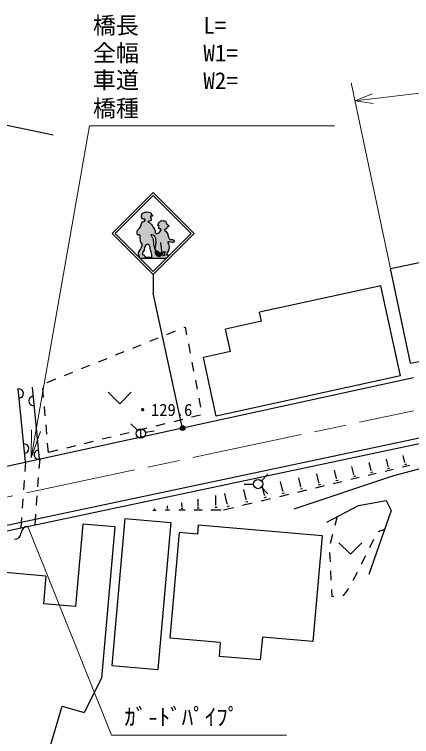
# Model space of a CAD drawing. Units: millimetres, scale not verified. Extents: x 40000 to 680000, y 20000 to 380000.
# Drawn here: x 119983 to 163130, y 261769 to 340148 of the extents above; entities that cross this region are included whole.
import ezdxf
from ezdxf.enums import TextEntityAlignment as Align

# ---------------------------------------------------------------- set-up
doc = ezdxf.new("R2010")
doc.units = ezdxf.units.MM
doc.header["$LTSCALE"] = 1000
doc.header["$PDMODE"] = 32
doc.header["$PDSIZE"] = 500
doc.linetypes.add('CHAIN', pattern=[18.5, 12, -1.5, 3.5, -1.5])
for name, color, linetype, lineweight in [('M-BGD', 7, 'Continuous', 25), ('M-BMK', 2, 'CHAIN', 13), ('M-STR-HTXT', 7, 'Continuous', 13), ('M-STR-STRC', 7, 'Continuous', 25), ('M-TTL-TXT', 7, 'Continuous', 13)]:
    doc.layers.add(name, color=color, linetype=linetype, lineweight=lineweight)
doc.styles.add('ＭＳ ゴシック', font='')
doc.styles.get('ＭＳ ゴシック').set_extended_font_data('MS Gothic')

# ---------------------------------------------------------------- blocks, each defined once
blk = doc.blocks.new('open_arrow')
at = {"color": 0, "linetype": 'Continuous', "lineweight": -2}
blk.add_lwpolyline([(7.5, 1.25), (0, 0), (7.5, -1.25)], dxfattribs=at)

msp = doc.modelspace()

# ---------------------------------------------------------------- hatches: boundary and pattern name
at = {"layer": 'M-STR-STRC'}
for points in [[(133793, 318191), (133800, 318319), (133834, 318443), (133908, 318553), (133966, 318598), (134087, 318659), (134152, 318674), (134294, 318700), (134422, 318711), (134559, 318694), (134582, 318689), (134713, 318648), (134813, 318571), (134838, 318534), (134840, 318433), (134931, 318402), (134988, 318372), (134987, 318246), (134979, 318237), (134878, 318242), (134777, 318265), (134770, 318260), (134751, 318181), (134794, 318076), (134838, 317956), (134838, 317873), (134796, 317753), (134770, 317736), (134645, 317722), (134564, 317713), (134473, 317645), (134552, 317587), (134678, 317531), (134786, 317431), (134827, 317383), (134093, 317693), (134126, 317707), (134131, 317713), (134196, 317830), (134199, 317850), (134176, 317918), (134074, 317945), (133965, 317936), (133903, 317964), (133824, 318071)], [(135591, 316413), (135703, 316491), (135768, 316559), (135866, 316655), (135917, 316756), (135912, 316788), (135819, 316860), (135749, 316887), (135659, 316915), (135655, 317032), (136300, 316758), (136327, 316693), (136427, 316613), (136512, 316527), (136583, 316404), (136635, 316283), (136663, 316208), (136699, 316076), (136732, 315957), (136756, 315893), (135245, 316008), (135162, 316121), (135040, 316214), (134920, 316270), (134838, 316276), (134843, 316213), (134906, 316071), (134929, 316032), (133646, 316129), (133640, 316164), (133584, 316212), (133475, 316209), (133386, 316207), (133341, 316237), (133313, 316377), (133304, 316507), (133324, 316631), (133383, 316753), (133393, 316767), (133487, 316866), (133585, 316956), (133600, 316974), (133671, 317088), (133714, 317203), (133745, 317319), (133779, 317431), (133834, 317538), (133911, 317625), (134022, 317664), (134093, 317693), (134827, 317383), (134870, 317331), (134944, 317225), (135023, 317105), (135043, 317075), (135124, 316954), (135191, 316844), (135249, 316733), (135278, 316609), (135287, 316489), (135330, 316393), (135363, 316368), (135481, 316361)], [(135678, 317154), (135659, 317234), (135560, 317224), (135556, 317228), (135589, 317334), (135649, 317459), (135722, 317568), (135801, 317678), (135881, 317740), (136011, 317766), (136136, 317752), (136273, 317738), (136391, 317693), (136420, 317670), (136475, 317562), (136516, 317443), (136519, 317438), (136605, 317330), (136675, 317258), (136763, 317176), (136763, 317174), (136731, 317106), (136621, 317099), (136570, 317081), (136525, 316971), (136491, 316885), (136380, 316834), (136293, 316791), (136290, 316782), (136300, 316758), (135655, 317032), (135654, 317039)], [(133663, 315674), (133661, 315786), (133655, 315912), (133661, 316045), (133646, 316129), (134929, 316032), (134952, 315991), (135029, 315893), (135089, 315775), (135093, 315759), (135110, 315625), (135115, 315486), (135123, 315379), (135132, 315249), (135145, 315106), (135153, 315030), (135180, 314883), (135209, 314758), (135211, 314749), (135212, 314746), (135225, 314706), (134619, 315082), (134615, 315089), (134533, 315179), (134478, 315200), (134438, 315194)], [(135324, 315245), (135332, 315365), (135330, 315491), (135317, 315638), (135307, 315742), (135292, 315870), (135249, 316003), (135245, 316008), (136756, 315893), (136780, 315831), (136823, 315775), (136921, 315725), (137030, 315721), (137140, 315722), (137237, 315686), (137262, 315661), (137328, 315539), (137316, 315424), (137313, 315419), (137204, 315395), (137122, 315408), (136985, 315435), (136858, 315465), (136800, 315473), (136672, 315465), (136663, 315456), (136664, 315356), (136722, 315237), (136732, 315205), (136762, 315064), (136780, 314936), (136777, 314794), (136750, 314653), (136707, 314533), (136654, 314409), (136630, 314344), (136561, 314219), (136504, 314110), (136509, 314050), (136610, 314046), (136667, 314040), (136735, 313950), (136734, 313903), (136654, 313822), (136295, 314044), (136294, 314049), (136253, 314156), (136269, 314207), (136338, 314297), (136344, 314384), (136273, 314415), (136161, 314361), (136101, 314253), (136100, 314165), (135986, 314236), (135247, 314693), (135287, 314969), (135308, 315117)], [(133481, 313808), (133624, 313808), (133550, 313933), (133499, 314051), (133476, 314181), (133475, 314239), (133501, 314370), (133559, 314477), (133629, 314583), (133681, 314683), (133745, 314809), (133808, 314921), (133856, 315032), (133872, 315155), (133864, 315215), (133798, 315329), (133775, 315352), (133717, 315391), (133676, 315529), (133663, 315655), (133663, 315674), (134438, 315194), (134365, 315183), (134273, 315105), (134193, 314994), (134154, 314931), (134105, 314806), (134089, 314684), (134062, 314566), (134002, 314443), (133948, 314338), (133884, 314224), (133873, 314131), (133943, 314067), (134051, 314042), (134114, 313997), (134167, 313874), (134176, 313808), (134929, 313808), (134915, 313967), (134900, 314089), (134874, 314223), (134873, 314228), (134872, 314232), (134835, 314370), (134796, 314494), (134772, 314580), (134744, 314720), (134720, 314845), (134678, 314962), (134619, 315082), (135225, 314706), (135242, 314656), (135255, 314617), (135271, 314543), (135268, 314408), (135257, 314285), (135271, 314201), (135335, 314082), (135433, 313990), (135454, 313973), (135582, 313910), (135711, 313890), (135717, 313890), (135803, 313898), (135870, 313936), (135921, 314000), (135958, 314085), (135981, 314188), (135986, 314236), (136100, 314165), (136100, 314129), (136138, 313996), (136184, 313951), (136298, 313973), (136295, 314044), (136654, 313822), (136640, 313808), (136527, 313696), (133593, 313696)], [(135257, 314285), (135268, 314408), (135271, 314543), (135255, 314617), (135242, 314656), (135247, 314693), (135986, 314236), (135981, 314188), (135958, 314085), (135921, 314000), (135870, 313936), (135803, 313898), (135717, 313890), (135711, 313890), (135582, 313910), (135454, 313973), (135433, 313990), (135335, 314082), (135271, 314201)]]:
    msp.add_hatch(color=256, dxfattribs=at).paths.add_polyline_path(points)

# ---------------------------------------------------------------- linework, layer by layer
at = {"layer": 'M-BGD'}
for p, q in [((124186, 327061), (91872, 333756)), ((160847, 312556), (176010, 315771)), ((163026, 302284), (160847, 312556)), ((159802, 310691), (146611, 307820)), ((161929, 300919), (159802, 310691)), ((146823, 306843), (146611, 307820)), ((146823, 306843), (142915, 305992)), ((136546, 305421), (137474, 305793)), ((138402, 306165), (138524, 306213)), ((138524, 306213), (138690, 305360)), ((143446, 303549), (142915, 305992)), ((134689, 304677), (135617, 305049)), ((132832, 303934), (133761, 304305)), ((138880, 304379), (139071, 303397)), ((163026, 302284), (175254, 304877)), ((130976, 303190), (131904, 303562)), ((143446, 303549), (140515, 302911)), ((129119, 302446), (130047, 302818)), ((141897, 296560), (140515, 302911)), ((127263, 301702), (128191, 302074)), ((139262, 302415), (139453, 301434)), ((125406, 300959), (126334, 301331)), ((163357, 300719), (90072, 284768)), ((123549, 300215), (124478, 300587)), ((139644, 300452), (139835, 299471)), ((161929, 300919), (141897, 296560)), ((121197, 291543), (120402, 299557)), ((121895, 299705), (122673, 291864)), ((123147, 298579), (123058, 299575)), ((130182, 299139), (131432, 297889)), ((132682, 299139), (131432, 297889)), ((140026, 298489), (140216, 297507)), ((91338, 278801), (179866, 297575)), ((123324, 296587), (123236, 297583)), ((91462, 278214), (179989, 296988)), ((140202, 296657), (139231, 296419)), ((123502, 294595), (123413, 295591)), ((133350, 295013), (132643, 295720)), ((136317, 295704), (135346, 295466)), ((138259, 296181), (137288, 295942)), ((132432, 294751), (131461, 294512)), ((134375, 295227), (133403, 294989)), ((133709, 294165), (133709, 295165)), ((134191, 294797), (135176, 294966)), ((130490, 294274), (129519, 294036)), ((123680, 292603), (123591, 293599)), ((126605, 293321), (125634, 293083)), ((128547, 293797), (127576, 293559)), ((124663, 292844), (123692, 292606)), ((122726, 291875), (122652, 290878)), ((160585, 291084), (160392, 291894)), ((162412, 291509), (162226, 292286)), ((121197, 291543), (121123, 290545)), ((156866, 290218), (156656, 291095)), ((158737, 290654), (158535, 291497)), ((160744, 290895), (160529, 290844)), ((160612, 291090), (160558, 291078)), ((166281, 291408), (161169, 290055)), ((162929, 291192), (162094, 290992)), ((162566, 291325), (162357, 291275)), ((162438, 291515), (162385, 291503)), ((147518, 290236), (146811, 289529)), ((161169, 290055), (150344, 286446)), ((153055, 289331), (152828, 290277)), ((154972, 289777), (154754, 290689)), ((157032, 290020), (156807, 289966)), ((156894, 290225), (156837, 290211)), ((159281, 290319), (158402, 290109)), ((158899, 290460), (158679, 290408)), ((158764, 290660), (158709, 290647)), ((161116, 290758), (160259, 290553)), ((121048, 289548), (120973, 288551)), ((122577, 289881), (122502, 288884)), ((149150, 288422), (148907, 289439)), ((151114, 288879), (150879, 289861)), ((153084, 289338), (153025, 289324)), ((155544, 289425), (154620, 289204)), ((155142, 289574), (154911, 289518)), ((155001, 289784), (154943, 289770)), ((157424, 289875), (156522, 289659)), ((145150, 287490), (144889, 288581)), ((144957, 289175), (145957, 289175)), ((146811, 288822), (147518, 288115)), ((147162, 287959), (146910, 289013)), ((151716, 288510), (150745, 288277)), ((151294, 288665), (151051, 288607)), ((151145, 288886), (151084, 288872)), ((153642, 288970), (152694, 288744)), ((153230, 289122), (152993, 289066)), ((122428, 287887), (122353, 286889)), ((141878, 286899), (141873, 287942)), ((143113, 287016), (142844, 288144)), ((147350, 287735), (147096, 287674)), ((147194, 287967), (147130, 287951)), ((149766, 288043), (148772, 287806)), ((149334, 288203), (149085, 288143)), ((149181, 288429), (149119, 288414)), ((120899, 287554), (120824, 286557)), ((138189, 286679), (138187, 287154)), ((139937, 286783), (139934, 287527)), ((141912, 286899), (141843, 286899)), ((143147, 287024), (143080, 287008)), ((145796, 287094), (144753, 286844)), ((145343, 287261), (145082, 287199)), ((145183, 287498), (145117, 287483)), ((147793, 287571), (146775, 287328)), ((157373, 286860), (160380, 287386)), ((160380, 287386), (160906, 286296)), ((135381, 286318), (135012, 286316)), ((135242, 286409), (135150, 286409)), ((135207, 286501), (135184, 286501)), ((135196, 286501), (135196, 286515)), ((136878, 286324), (136353, 286322)), ((136681, 286454), (136549, 286454)), ((136631, 286585), (136598, 286585)), ((136614, 286585), (136613, 286818)), ((138540, 286331), (137841, 286328)), ((138277, 286505), (138103, 286504)), ((138211, 286679), (138167, 286679)), ((140385, 286339), (139493, 286335)), ((140050, 286561), (139827, 286560)), ((139965, 286783), (139909, 286783)), ((142433, 286348), (141327, 286343)), ((142017, 286623), (141741, 286622)), ((143774, 286610), (142707, 286355)), ((143310, 286781), (143044, 286718)), ((153915, 285055), (157373, 286860)), ((160906, 286296), (158482, 279342)), ((120749, 285559), (120663, 284407)), ((122279, 285892), (122192, 284731)), ((131992, 285436), (130581, 269498)), ((131992, 285436), (136972, 284995)), ((155030, 285637), (154787, 284667)), ((127421, 284836), (126628, 275871)), ((130908, 284528), (127421, 284836)), ((130908, 284528), (129453, 268092)), ((136972, 284995), (135562, 269057)), ((139961, 284730), (139873, 283734)), ((153408, 283540), (139961, 284730)), ((137880, 283910), (136866, 272455)), ((139873, 283734), (137880, 283910)), ((159541, 284034), (160207, 284290)), ((153408, 283540), (152394, 272085)), ((154544, 283697), (154301, 282727)), ((158595, 282297), (159047, 283189)), ((155239, 282809), (156489, 281559)), ((157739, 282809), (156489, 281559)), ((154225, 281741), (154274, 280742)), ((157692, 280512), (158143, 281404)), ((123406, 279168), (116931, 279741)), ((123406, 279168), (123141, 276180)), ((154323, 279743), (154372, 278745)), ((156788, 278728), (157240, 279620)), ((154422, 277746), (154460, 276974)), ((155775, 277124), (156303, 277856)), ((154460, 276974), (154685, 276999)), ((155678, 277113), (155775, 277124)), ((126628, 275871), (123141, 276180)), ((142345, 271970), (136866, 272455)), ((146916, 272570), (146695, 270079)), ((152394, 272085), (146916, 272570)), ((142345, 271970), (142213, 270476)), ((146695, 270079), (142213, 270476)), ((130581, 269498), (135562, 269057)), ((129453, 268092), (127577, 264367)), ((123759, 260284), (125180, 265078)), ((125180, 265078), (127577, 264367))]:
    msp.add_line(p, q, dxfattribs=at)
for centre in [(133709, 294665), (146457, 289175)]:
    msp.add_circle(centre, 500, dxfattribs=at)
for centre, radius, start, end in [((120457, 299006), 500, 275.66786, 95.66786), ((122043, 298212), 500, 95.66786, 275.66786), ((121049, 293035), 500, 275.66786, 95.66786), ((122623, 292361), 500, 95.66786, 275.66786), ((121429, 283844), 725, 90.16455, 177.37019), ((119981, 283910), 725, 270.16455, 357.37019)]:
    msp.add_arc(centre, radius, start, end, dxfattribs=at)
at = {"layer": 'M-BMK'}
msp.add_line((66993, 276705), (163350, 297139), dxfattribs=at)
at = {"layer": 'M-STR-HTXT'}
for p, q in [((215232, 337754), (156984, 330771)), ((163026, 302284), (156569, 332728)), ((158841, 331515), (156984, 330771)), ((156984, 330771), (158964, 330487)), ((130539, 261932), (121427, 284569)), ((130539, 261932), (149539, 261932))]:
    msp.add_line(p, q, dxfattribs=at)
at = {"layer": 'M-STR-STRC'}
for p, q in [((135060, 320821), (130605, 316366)), ((139515, 316366), (135060, 320821)), ((135060, 320503), (130923, 316366)), ((139197, 316366), (135060, 320503)), ((133793, 318191), (133800, 318319)), ((133800, 318319), (133834, 318443)), ((133834, 318443), (133908, 318553)), ((133908, 318553), (133966, 318598)), ((133966, 318598), (134087, 318659)), ((134087, 318659), (134152, 318674)), ((134152, 318674), (134294, 318700)), ((134294, 318700), (134422, 318711)), ((134422, 318711), (134559, 318694)), ((134559, 318694), (134582, 318689)), ((134582, 318689), (134713, 318648)), ((134713, 318648), (134813, 318571)), ((134770, 318260), (134751, 318181)), ((134777, 318265), (134770, 318260)), ((134878, 318242), (134777, 318265)), ((134813, 318571), (134838, 318534)), ((134838, 318534), (134840, 318433)), ((134840, 318433), (134931, 318402)), ((134979, 318237), (134878, 318242)), ((134931, 318402), (134988, 318372)), ((134987, 318246), (134979, 318237)), ((134988, 318372), (134987, 318246)), ((133779, 317431), (133834, 317538)), ((133824, 318071), (133793, 318191)), ((133903, 317964), (133824, 318071)), ((133834, 317538), (133911, 317625)), ((133965, 317936), (133903, 317964)), ((133911, 317625), (134022, 317664)), ((134074, 317945), (133965, 317936)), ((134022, 317664), (134126, 317707)), ((134176, 317918), (134074, 317945)), ((134126, 317707), (134131, 317713)), ((134131, 317713), (134196, 317830)), ((134199, 317850), (134176, 317918)), ((134196, 317830), (134199, 317850)), ((134564, 317713), (134473, 317645)), ((134473, 317645), (134552, 317587)), ((134552, 317587), (134678, 317531)), ((134645, 317722), (134564, 317713)), ((134770, 317736), (134645, 317722)), ((134678, 317531), (134786, 317431)), ((134751, 318181), (134794, 318076)), ((134796, 317753), (134770, 317736)), ((134794, 318076), (134838, 317956)), ((134838, 317873), (134796, 317753)), ((134838, 317956), (134838, 317873)), ((135589, 317334), (135649, 317459)), ((135649, 317459), (135722, 317568)), ((135722, 317568), (135801, 317678)), ((135801, 317678), (135881, 317740)), ((135881, 317740), (136011, 317766)), ((136011, 317766), (136136, 317752)), ((136136, 317752), (136273, 317738)), ((136273, 317738), (136391, 317693)), ((136391, 317693), (136420, 317670)), ((136420, 317670), (136475, 317562)), ((136475, 317562), (136516, 317443)), ((136516, 317443), (136519, 317438)), ((136519, 317438), (136605, 317330)), ((133324, 316631), (133383, 316753)), ((133383, 316753), (133393, 316767)), ((133393, 316767), (133487, 316866)), ((133487, 316866), (133585, 316956)), ((133585, 316956), (133600, 316974)), ((133600, 316974), (133671, 317088)), ((133671, 317088), (133714, 317203)), ((133714, 317203), (133745, 317319)), ((133745, 317319), (133779, 317431)), ((134786, 317431), (134870, 317331)), ((134870, 317331), (134944, 317225)), ((134944, 317225), (135023, 317105)), ((135023, 317105), (135043, 317075)), ((135043, 317075), (135124, 316954)), ((135124, 316954), (135191, 316844)), ((135191, 316844), (135249, 316733)), ((135249, 316733), (135278, 316609)), ((135556, 317228), (135589, 317334)), ((135560, 317224), (135556, 317228)), ((135659, 317234), (135560, 317224)), ((135654, 317039), (135678, 317154)), ((135659, 316915), (135654, 317039)), ((135678, 317154), (135659, 317234)), ((135749, 316887), (135659, 316915)), ((135819, 316860), (135749, 316887)), ((135768, 316559), (135866, 316655)), ((135912, 316788), (135819, 316860)), ((135866, 316655), (135917, 316756)), ((135917, 316756), (135912, 316788)), ((136293, 316791), (136290, 316782)), ((136290, 316782), (136327, 316693)), ((136380, 316834), (136293, 316791)), ((136327, 316693), (136427, 316613)), ((136491, 316885), (136380, 316834)), ((136525, 316971), (136491, 316885)), ((136570, 317081), (136525, 316971)), ((136621, 317099), (136570, 317081)), ((136605, 317330), (136675, 317258)), ((136731, 317106), (136621, 317099)), ((136675, 317258), (136763, 317176)), ((136763, 317174), (136731, 317106)), ((136763, 317176), (136763, 317174)), ((130605, 316366), (135060, 311911)), ((130923, 316366), (135060, 312229)), ((133304, 316507), (133324, 316631)), ((133313, 316377), (133304, 316507)), ((133341, 316237), (133313, 316377)), ((133386, 316207), (133341, 316237)), ((133475, 316209), (133386, 316207)), ((133584, 316212), (133475, 316209)), ((133640, 316164), (133584, 316212)), ((133661, 316045), (133640, 316164)), ((133655, 315912), (133661, 316045)), ((133661, 315786), (133655, 315912)), ((134843, 316213), (134838, 316276)), ((134838, 316276), (134920, 316270)), ((134906, 316071), (134843, 316213)), ((134952, 315991), (134906, 316071)), ((134920, 316270), (135040, 316214)), ((135029, 315893), (134952, 315991)), ((135092, 315769), (135029, 315893)), ((135040, 316214), (135162, 316121)), ((135060, 311911), (139515, 316366)), ((135060, 312229), (139197, 316366)), ((135162, 316121), (135249, 316003)), ((135249, 316003), (135292, 315870)), ((135278, 316609), (135287, 316489)), ((135287, 316489), (135330, 316393)), ((135292, 315870), (135307, 315742)), ((135330, 316393), (135363, 316368)), ((135363, 316368), (135481, 316361)), ((135481, 316361), (135591, 316413)), ((135591, 316413), (135703, 316491)), ((135703, 316491), (135768, 316559)), ((136427, 316613), (136512, 316527)), ((136512, 316527), (136583, 316404)), ((136583, 316404), (136635, 316283)), ((136635, 316283), (136663, 316208)), ((136663, 316208), (136699, 316076)), ((136699, 316076), (136732, 315957)), ((136732, 315957), (136780, 315831)), ((133663, 315655), (133661, 315786)), ((133676, 315529), (133663, 315655)), ((133717, 315391), (133676, 315529)), ((133775, 315352), (133717, 315391)), ((133798, 315329), (133775, 315352)), ((133864, 315215), (133798, 315329)), ((133856, 315032), (133872, 315155)), ((133872, 315155), (133864, 315215)), ((134273, 315105), (134193, 314994)), ((134365, 315183), (134273, 315105)), ((134478, 315200), (134365, 315183)), ((134533, 315179), (134478, 315200)), ((134615, 315089), (134533, 315179)), ((134678, 314962), (134615, 315089)), ((135093, 315759), (135089, 315775)), ((135110, 315625), (135092, 315769)), ((135115, 315486), (135110, 315625)), ((135123, 315379), (135115, 315486)), ((135132, 315249), (135123, 315379)), ((135145, 315106), (135132, 315249)), ((135153, 315030), (135145, 315106)), ((135308, 315117), (135287, 314969)), ((135307, 315742), (135317, 315638)), ((135324, 315245), (135308, 315117)), ((135317, 315638), (135330, 315491)), ((135332, 315365), (135324, 315245)), ((135330, 315491), (135332, 315365)), ((135874, 315347), (135867, 315385)), ((135894, 315241), (135874, 315347)), ((135916, 315121), (135894, 315241)), ((135938, 314991), (135916, 315121)), ((136672, 315465), (136663, 315456)), ((136663, 315456), (136664, 315356)), ((136664, 315356), (136722, 315237)), ((136800, 315473), (136672, 315465)), ((136722, 315237), (136732, 315205)), ((136732, 315205), (136762, 315064)), ((136780, 315831), (136823, 315775)), ((136858, 315465), (136800, 315473)), ((136823, 315775), (136921, 315725)), ((136985, 315435), (136858, 315465)), ((136921, 315725), (137030, 315721)), ((137122, 315408), (136985, 315435)), ((137030, 315721), (137140, 315722)), ((137204, 315395), (137122, 315408)), ((137140, 315722), (137237, 315686)), ((137313, 315419), (137204, 315395)), ((137237, 315686), (137262, 315661)), ((137262, 315661), (137328, 315539)), ((137316, 315424), (137313, 315419)), ((137328, 315539), (137316, 315424)), ((133475, 314239), (133501, 314370)), ((133501, 314370), (133559, 314477)), ((133559, 314477), (133629, 314583)), ((133629, 314583), (133681, 314683)), ((133681, 314683), (133745, 314809)), ((133745, 314809), (133808, 314921)), ((133808, 314921), (133856, 315032)), ((133948, 314338), (133884, 314224)), ((134002, 314443), (133948, 314338)), ((134062, 314566), (134002, 314443)), ((134089, 314684), (134062, 314566)), ((134105, 314806), (134089, 314684)), ((134154, 314931), (134105, 314806)), ((134193, 314994), (134154, 314931)), ((134720, 314845), (134678, 314962)), ((134744, 314720), (134720, 314845)), ((134772, 314580), (134744, 314720)), ((134796, 314494), (134772, 314580)), ((134835, 314370), (134796, 314494)), ((134873, 314228), (134835, 314370)), ((135153, 315030), (135180, 314883)), ((135180, 314883), (135211, 314749)), ((135209, 314758), (135212, 314746)), ((135211, 314749), (135255, 314617)), ((135287, 314969), (135242, 314656)), ((135255, 314617), (135271, 314543)), ((135268, 314408), (135257, 314285)), ((135271, 314543), (135268, 314408)), ((135958, 314854), (135938, 314991)), ((135976, 314713), (135958, 314854)), ((135988, 314572), (135976, 314713)), ((135981, 314188), (135993, 314307)), ((135995, 314436), (135988, 314572)), ((135993, 314307), (135995, 314436)), ((136101, 314253), (136161, 314361)), ((136161, 314361), (136273, 314415)), ((136273, 314415), (136344, 314384)), ((136344, 314384), (136338, 314297)), ((136630, 314344), (136561, 314219)), ((136654, 314409), (136630, 314344)), ((136707, 314533), (136654, 314409)), ((136750, 314653), (136707, 314533)), ((136777, 314794), (136750, 314653)), ((136762, 315064), (136780, 314936)), ((136780, 314936), (136777, 314794)), ((133476, 314181), (133475, 314239)), ((133499, 314051), (133476, 314181)), ((133481, 313808), (133624, 313808)), ((133550, 313933), (133499, 314051)), ((133624, 313808), (133550, 313933)), ((133593, 313696), (136527, 313696)), ((133884, 314224), (133873, 314131)), ((133873, 314131), (133943, 314067)), ((133943, 314067), (134051, 314042)), ((134051, 314042), (134114, 313997)), ((134114, 313997), (134167, 313874)), ((134167, 313874), (134176, 313808)), ((134176, 313808), (134929, 313808)), ((134874, 314223), (134872, 314232)), ((134900, 314089), (134873, 314228)), ((134915, 313967), (134900, 314089)), ((134929, 313808), (134915, 313967)), ((135257, 314285), (135271, 314201)), ((135271, 314201), (135335, 314082)), ((135335, 314082), (135433, 313990)), ((135433, 313990), (135454, 313973)), ((135454, 313973), (135582, 313910)), ((135582, 313910), (135711, 313890)), ((135711, 313890), (135717, 313890)), ((135717, 313890), (135803, 313898)), ((135803, 313898), (135870, 313936)), ((135870, 313936), (135921, 314000)), ((135921, 314000), (135958, 314085)), ((135958, 314085), (135981, 314188)), ((136100, 314129), (136101, 314253)), ((136138, 313996), (136100, 314129)), ((136184, 313951), (136138, 313996)), ((136298, 313973), (136184, 313951)), ((136269, 314207), (136253, 314156)), ((136253, 314156), (136294, 314049)), ((136338, 314297), (136269, 314207)), ((136294, 314049), (136298, 313973)), ((136561, 314219), (136504, 314110)), ((136504, 314110), (136509, 314050)), ((136509, 314050), (136610, 314046)), ((136610, 314046), (136667, 314040)), ((136631, 313808), (136640, 313808)), ((136667, 314040), (136735, 313950)), ((136735, 313950), (136734, 313903)), ((135060, 311911), (135060, 309911)), ((138218, 295401), (135060, 309911))]:
    msp.add_line(p, q, dxfattribs=at)
for radius in [150, 120, 90, 60, 30]:
    msp.add_circle((138250, 295254), radius, dxfattribs=at)
msp.add_point((138250, 295254), dxfattribs=at)
at = {"layer": 'M-TTL-TXT'}
msp.add_lwpolyline([(121793, 292016), (128154, 328063), (154769, 328063)], dxfattribs=at)

# ---------------------------------------------------------------- block references
at = {"layer": 'M-TTL-TXT', "xscale": 400, "yscale": 400, "rotation": 80}
msp.add_blockref('open_arrow', (121793, 292016), dxfattribs=at)

# ---------------------------------------------------------------- texts
at = {"layer": 'M-BGD', "style": 'ＭＳ ゴシック'}
msp.add_text('・129.6', height=1320, dxfattribs=at).set_placement((133018, 297228), align=Align.MIDDLE_LEFT)
at = {"layer": 'M-STR-HTXT', "style": 'ＭＳ ゴシック'}
for s, p in [('橋長', (128508, 337498)), ('L=', (140508, 337498)), ('全幅', (128508, 334498)), ('W1=', (140508, 334498)), ('車道', (128508, 331558)), ('W2=', (140508, 331498)), ('橋種', (128508, 328498)), ('ｶﾞ-ﾄﾞﾊﾟｲﾌﾟ', (131914, 262432))]:
    msp.add_text(s, height=1833, dxfattribs=at).set_placement(p, align=Align.BOTTOM_LEFT)

doc.saveas('drawing.dxf')
